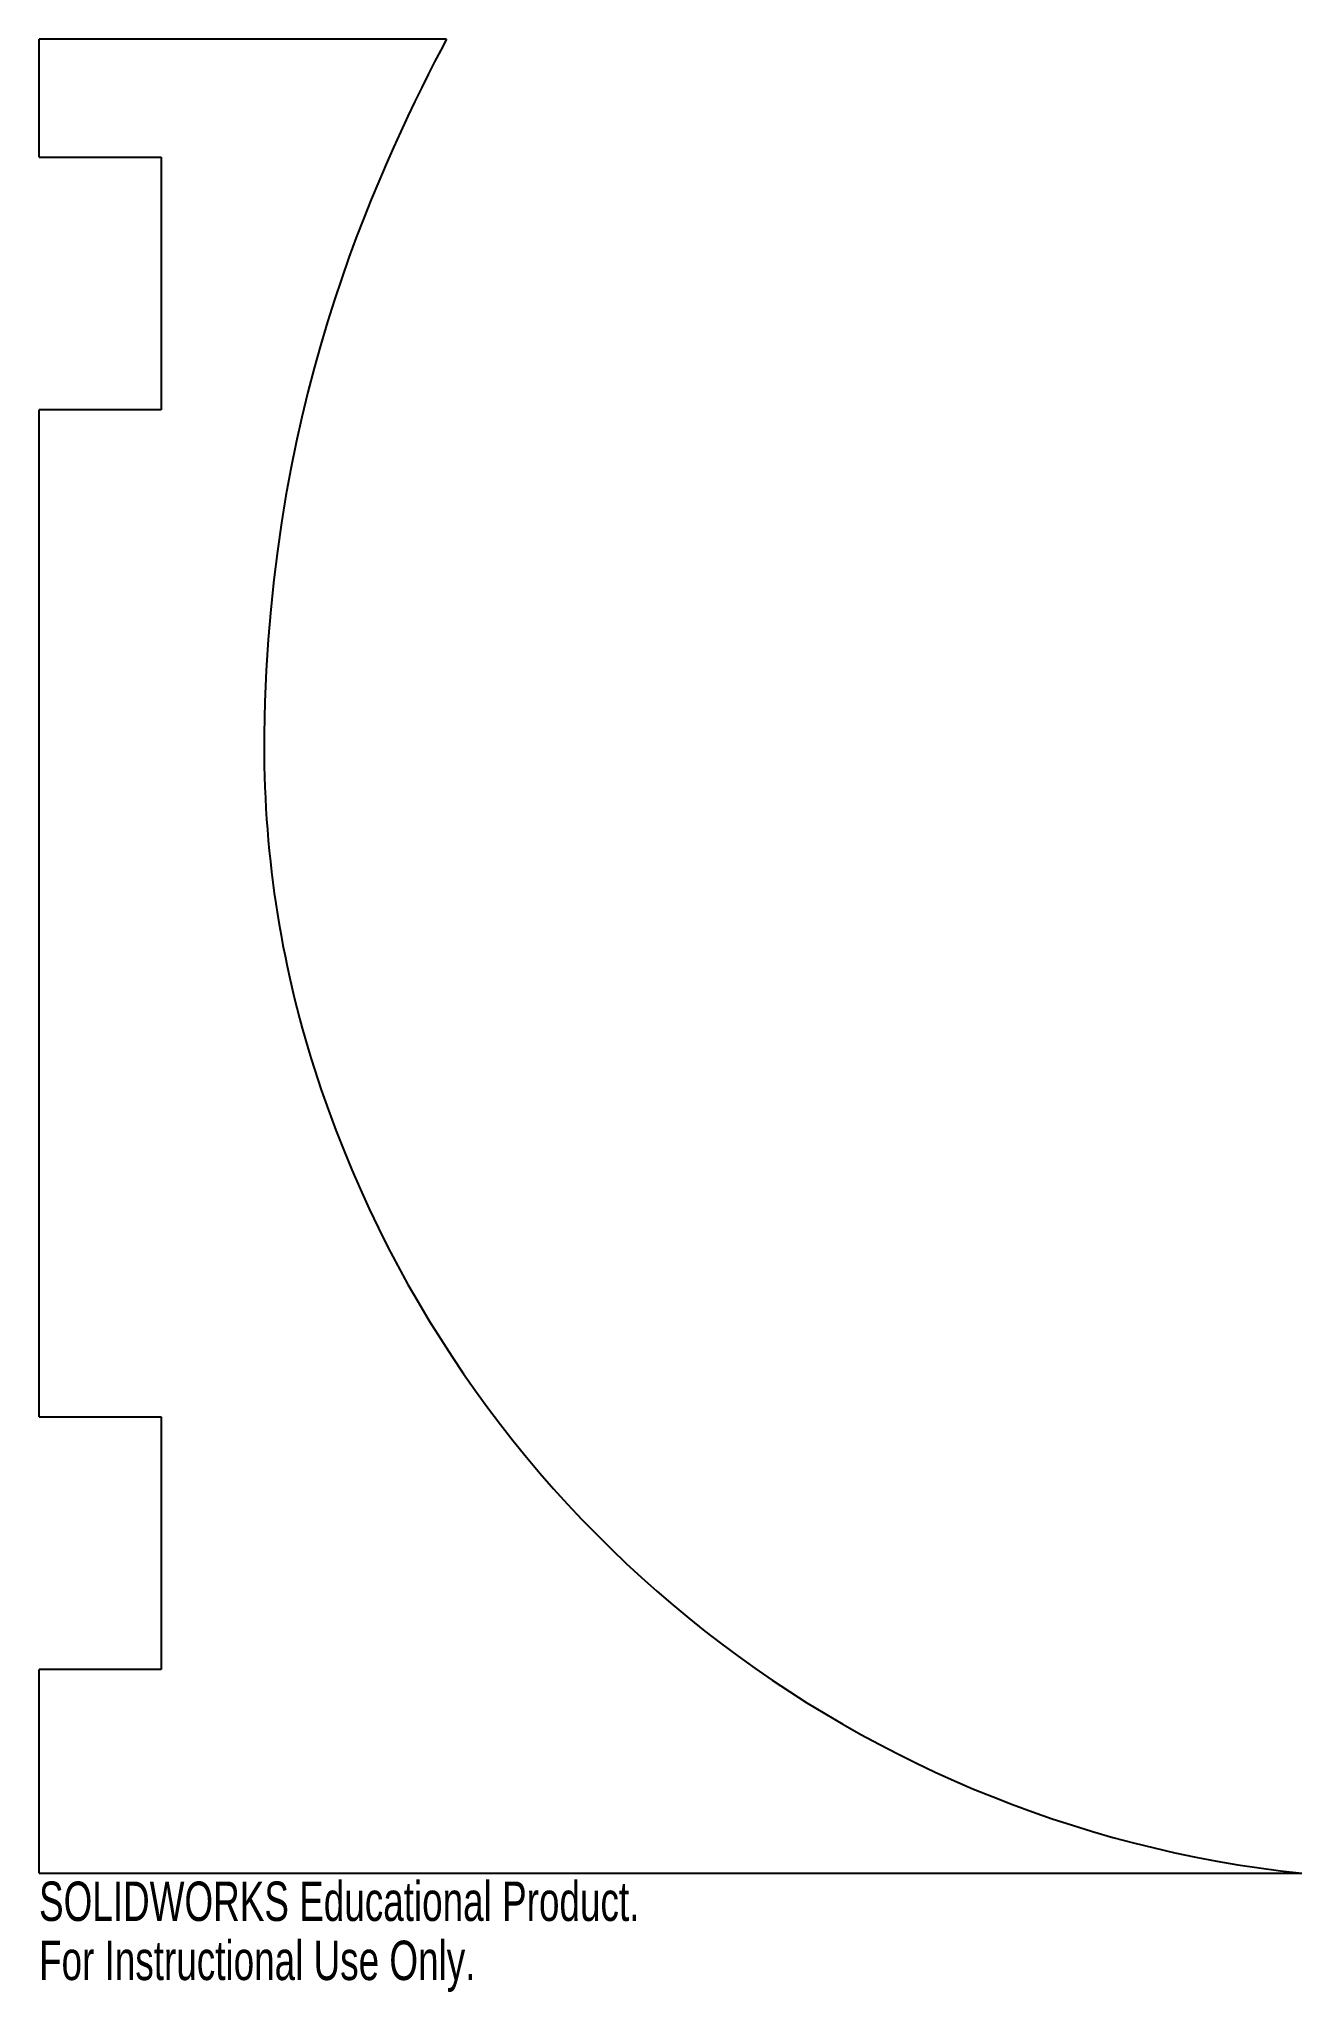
# Paper-space layout '_Front' of a CAD drawing. Header units: millimetres. Extents: x -85 to 70, y -127 to 112.
import ezdxf

# ---------------------------------------------------------------- set-up
doc = ezdxf.new("R2010")
doc.units = ezdxf.units.MM
doc.styles.add('SLDTEXTSTYLE0', font='TXT', dxfattribs={"width": 0.7})

psp = doc.layouts.new('_Front')

# ---------------------------------------------------------------- linework, layer by layer
at = {"color": 7, "linetype": 'Continuous', "lineweight": 25}
for p, q in [((-85, 98), (-85, 112.5)), ((-35, 112.5), (-85, 112.5)), ((-85, 98), (-70, 98)), ((-70, 98), (-70, 67)), ((-70, 67), (-85, 67)), ((-85, -56.5), (-85, 67)), ((-85, -56.5), (-70, -56.5)), ((-70, -56.5), (-70, -87.5)), ((-70, -87.5), (-85, -87.5)), ((-85, -112.5), (-85, -87.5)), ((-85, -112.5), (70, -112.5))]:
    psp.add_line(p, q, dxfattribs=at)
for centre, radius, start, end in [((72.62, 25.75), 130, 179.3349, 197.7398), ((85, 29.71), 143, 197.7398, 263.9789)]:
    psp.add_arc(centre, radius, start, end, dxfattribs=at)
psp.add_open_spline([(-35, 112.5), (-42.28, 98.43), (-56.88, 69.71), (-57.37, 27.26)], degree=3, dxfattribs=at)

# ---------------------------------------------------------------- texts
at = {"color": 7, "linetype": 'Continuous', "char_height": 4.8336, "attachment_point": 1, "style": 'SLDTEXTSTYLE0'}
for s, insert in [('SOLIDWORKS Educational Product.', (-85, -113.52)), ('For Instructional Use Only.', (-85, -120.77))]:
    psp.add_mtext(s, dxfattribs=dict(at, insert=insert))

doc.saveas('drawing.dxf')
